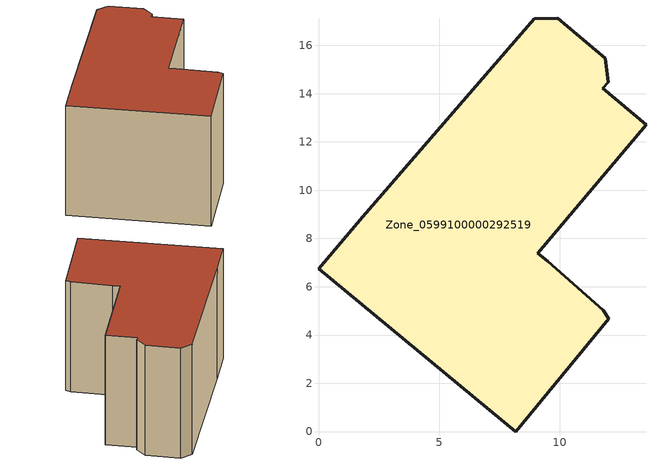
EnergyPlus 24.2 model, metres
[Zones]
Zone_0599100000292519
 floor ground (C_G): 12.03,4.68 8.16,0 0,6.74 1.83,8.9 8.94,17.09 9.92,17.12 11.89,15.46 12.01,14.47 11.78,14.21 13.57,12.71 9.08,7.38 9.5,7.05 11.8,5.03 z0
 wall outside (C_F): 12.03,4.68 11.8,5.03 9.5,7.05 9.08,7.38 13.57,12.71 11.78,14.21 12.01,14.47 11.89,15.46 9.92,17.12 8.94,17.09 1.83,8.9 0,6.74 8.16,0 12.03,4.68 z0:9.16
 roof outside (C_R): 8.16,0 12.03,4.68 11.8,5.03 9.5,7.05 9.08,7.38 13.57,12.71 11.78,14.21 12.01,14.47 11.89,15.46 9.92,17.12 8.94,17.09 1.83,8.9 0,6.74 z9.16
[BUILDING]
Pand.0599100000292519: North Axis=0; Terrain=City; Loads Convergence Tolerance Value=0.04; Temperature Convergence Tolerance Value=0.4; Solar Distribution=FullExterior; Maximum Number of Warmup Days=25; Minimum Number of Warmup Days=1
[Site:Location]
Rotterdam.The.Hague.AP_ZH_NLD Design_Conditions: Latitude=51.96; Longitude=4.45; Time Zone=1; Elevation=-4.5
[SITE:GROUNDTEMPERATURE:BUILDINGSURFACE]
18, 18, 18, 18, 18, 18, 18, 18, 18, 18, 18, 18
[MATERIAL] Thermal Absorptance=0.9; Solar Absorptance=0.7; Visible Absorptance=0.7
Name | Roughness | Thickness | Conductivity | Density | Specific Heat
G.TC.1946 | MediumSmooth | 0.15 | 1 | 540 | 1210
F.TC.1946 | Rough | 0.3 | 0.857143 | 1920 | 840
R.TC.1946 | MediumRough | 0.2 | 0.909091 | 1500 | 1000
[CONSTRUCTION]
C_G: G.TC.1946
C_F: F.TC.1946
C_R: R.TC.1946
[ZONE]
Zone_0599100000292519: Type=1; Multiplier=1; Ceiling Height=Autocalculate; Volume=Autocalculate; Floor Area=autocalculate; Part of Total Floor Area=Yes
[ZONEINFILTRATION:DESIGNFLOWRATE]
Infil_Zone_0599100000292519: Zone or ZoneList or Space or SpaceList=Zone_0599100000292519; Schedule=AlwaysOn; Design Flow Rate Calculation Method=Flow/Area; Flow Rate per Floor Area=0.003; Constant Term Coefficient=1; Temperature Term Coefficient=0; Velocity Term Coefficient=0; Velocity Squared Term Coefficient=0
[HVACTEMPLATE:ZONE:IDEALLOADSAIRSYSTEM]
Zone_0599100000292519: Maximum Heating Supply Air Temperature=50; Minimum Cooling Supply Air Temperature=13; Maximum Heating Supply Air Humidity Ratio=0.0156; Minimum Cooling Supply Air Humidity Ratio=0.0077; Heating Limit=NoLimit; Cooling Limit=NoLimit; Dehumidification Control Type=ConstantSensibleHeatRatio; Cooling Sensible Heat Ratio=0.7; Dehumidification Setpoint=60; Humidification Control Type=None; Humidification Setpoint=30; Outdoor Air Method=None; Outdoor Air Flow Rate per Person=0.00944; Outdoor Air Flow Rate per Zone Floor Area=0; Outdoor Air Flow Rate per Zone=0; Demand Controlled Ventilation Type=None; Outdoor Air Economizer Type=NoEconomizer; Heat Recovery Type=None; Sensible Heat Recovery Effectiveness=0.7; Latent Heat Recovery Effectiveness=0.65
[ZONECONTROL:THERMOSTAT]
ThermostatControl_Zone_0599100000292519: Zone or ZoneList=Zone_0599100000292519; Control Type Schedule=DualSetpointControlType; Control 1=Thermostat_Zone_0599100000292519; Temperature Difference Between Cutout And Setpoint=0
[THERMOSTATSETPOINT:DUALSETPOINT]
Thermostat_Zone_0599100000292519: Heating Setpoint Temperature Schedule=HeatingSetpoint_Zone_0599100000292519; Cooling Setpoint Temperature Schedule=CoolingSetpoint_Zone_0599100000292519
[SCHEDULE:COMPACT]
HeatingSetpoint_Zone_0599100000292519: Through: 12/31, For: AllDays, Until: 24:00, 21
CoolingSetpoint_Zone_0599100000292519: Through: 12/31, For: AllDays, Until: 24:00, 24
DualSetpointControlType: Through: 12/31, For: AllDays, Until: 24:00, 4
AlwaysOn: Through: 12/31, For: AllDays, Until: 24:00, 1
